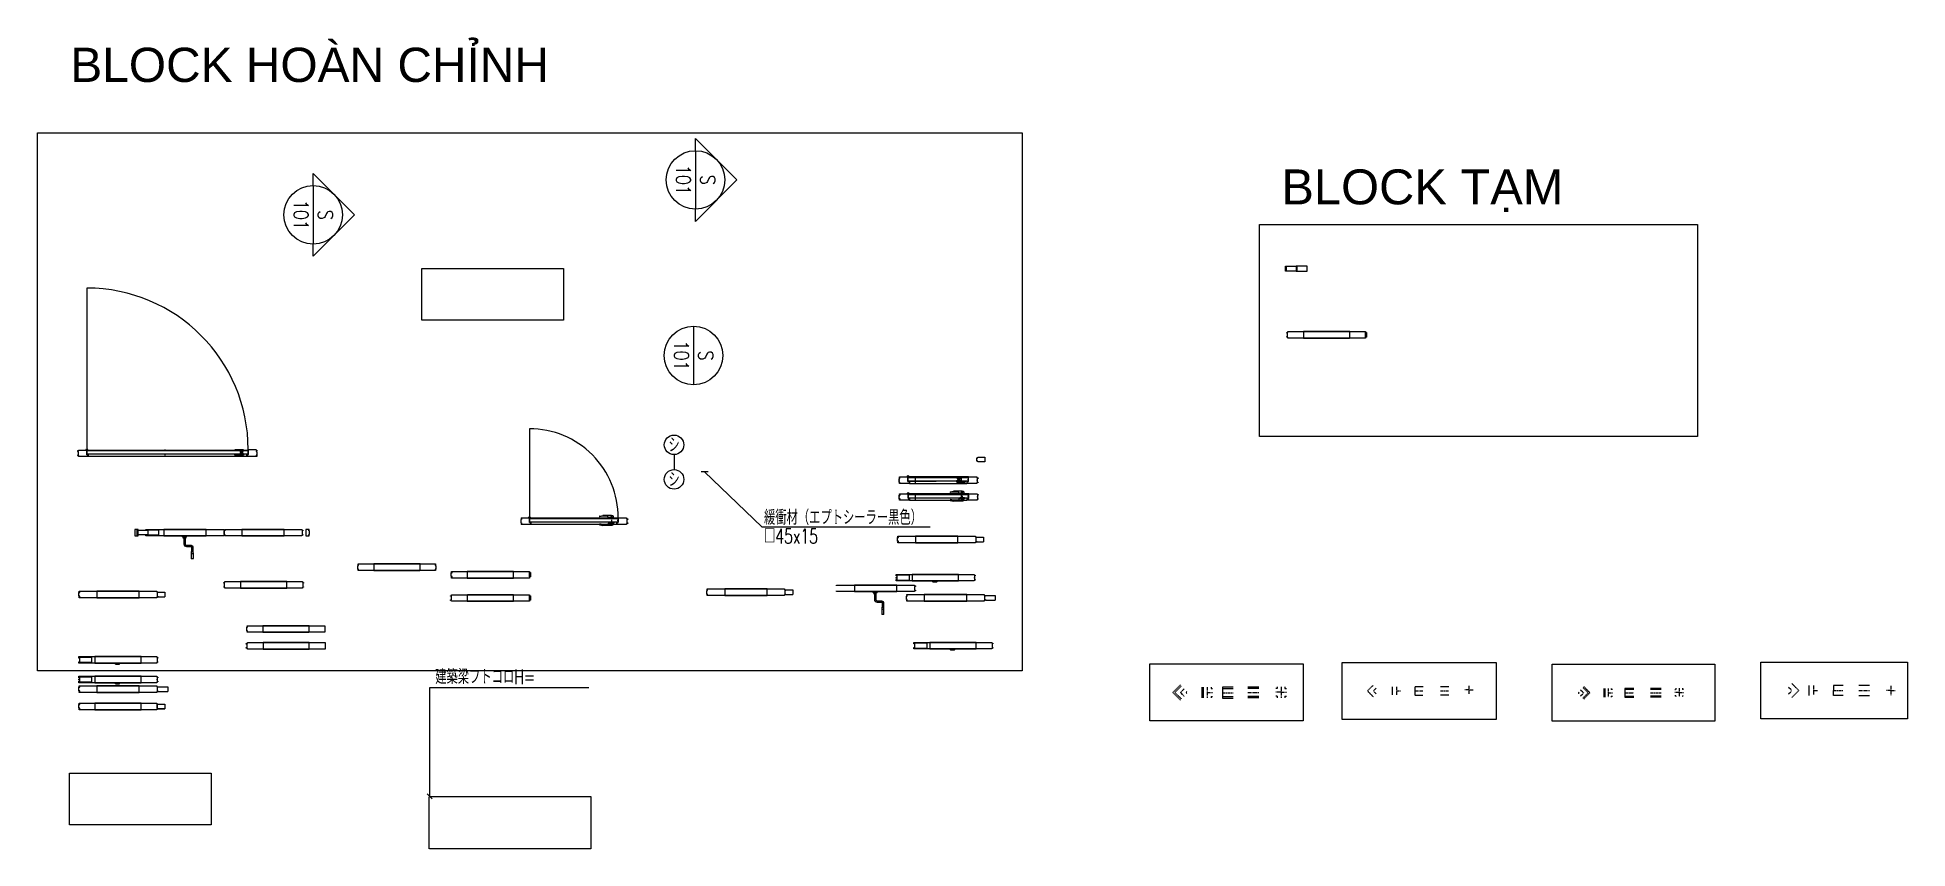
# Model space of a CAD drawing. Header units: inches. Extents: x -425 to 18721, y -1828 to 6484.
import ezdxf
from ezdxf.enums import TextEntityAlignment as Align

# ---------------------------------------------------------------- set-up
doc = ezdxf.new("R2010")
doc.units = ezdxf.units.IN
doc.header["$MEASUREMENT"] = 0
doc.linetypes.add('CENTER', pattern=[50.8, 31.75, -6.35, 6.35, -6.35])
doc.linetypes.add('HIDDEN', pattern=[9.525, 6.35, -3.175])
for name, color, linetype in [('_P16_レール', 2, 'HIDDEN'), ('_P16_文字', 3, 'Continuous'), ('_P16_梁', 5, 'HIDDEN'), ('_P16_矢視', 120, 'Continuous'), ('_P16_製品', 4, 'Continuous'), ('_P16_製品寸法', 9, 'Continuous'), ('_基準', 1, 'CENTER'), ('_文字', 3, 'Continuous'), ('_製品寸法', 9, 'Continuous'), ('_製品芯線', 1, 'CENTER')]:
    doc.layers.add(name, color=color, linetype=linetype)
doc.layers.add('_ポイント', color=1, linetype='Continuous', plot=False)
doc.styles.add('OKAMURA', font='simplex8.shx', dxfattribs={"width": 0.7, "bigfont": 'BIGFONT.shx'})
doc.styles.get("Standard").update_dxf_attribs({"font": 'arial.ttf'})
doc.dimstyles.new('OKAMURA-050', dxfattribs={"dimscale": 50, "dimtxt": 3, "dimasz": 1, "dimexe": 0, "dimexo": 3, "dimgap": 1, "dimtad": 1, "dimdec": 8, "dimdsep": 46, "dimtxsty": 'OKAMURA', "dimblk1": 'DOT', "dimblk2": 'DOT', "dimsah": 1, "dimcen": 0, "dimclrt": 3, "dimadec": 0, "dimazin": 0, "dimtfac": 1, "dimtdec": 8, "dimtix": 1, "dimtmove": 2, "dimatfit": 3, "dimldrblk": 'OBLIQUE', "dimfxl": 0, "dimtolj": 1, "dimarcsym": 0})

# ---------------------------------------------------------------- blocks, each defined once
blk = doc.blocks.new('*U72')
at = {"color": 0, "linetype": 'ByBlock'}
blk.add_lwpolyline([(797, 33.5), (797, 24.5), (808, 24.5), (808, 18.5), (800, 18.5), (800, -18.5), (808, -18.5), (808, -24.5), (797, -24.5), (797, -33.5), (3, -33.5), (3, -24.5), (8, -24.5), (8, -18.5), (0, -18.5), (0, 18.5), (8, 18.5), (8, 24.5), (3, 24.5), (3, 33.5)], close=True, dxfattribs=at)
at = {"layer": 'Defpoints', "color": 109, "linetype": 'HIDDEN'}
blk.add_lwpolyline([(617, 33.5), (183, 33.5), (183, -33.5), (617, -33.5)], close=True, dxfattribs=at)
blk = doc.blocks.new('TQ')
at = {"color": 0, "linetype": 'ByBlock'}
for p, q in [((24, 0), (-24, 0)), ((-23, -6), (-24, 0)), ((24, 0), (23, -6)), ((-23, -6), (23, -6)), ((-22, -6), (22, -6)), ((-21, -10), (-22, -6)), ((-22, -6), (-22, -6)), ((21, -10), (-21, -10)), ((21, -10), (22, -6)), ((22, -6), (22, -6))]:
    blk.add_line(p, q, dxfattribs=at)
at = {"color": 1, "linetype": 'CENTER'}
blk.add_line((0, 0), (0, -17), dxfattribs=at)
at = {"color": 0, "linetype": 'ByBlock'}
blk.add_arc((0, 65), 77.7, 254.0276, 285.9725, dxfattribs=at)
at = {"layer": '_ポイント'}
blk.add_point((0, 0), dxfattribs=at)
blk = doc.blocks.new('P18-QUAY')
at = {"layer": '_P16_製品寸法', "color": 0, "linetype": 'ByBlock'}
for p, q in [((7.5, 7), (7.5, 9)), ((12.5, 7), (12.5, 9)), ((7.5, -7), (7.5, -9)), ((171, -91.0005), (171, -69.0005))]:
    blk.add_line(p, q, dxfattribs=at)
for points in [[(1, -7), (1, 7), (0, 6), (0, -6), (1, -7), (67, -7, -0.4142135624), (81, -21), (81, -59, 0.4142135624), (109, -87), (135, -87), (135, -73), (136, -74)], [(1, 7), (67, 7, -0.4142135624), (95, -21), (95, -59, 0.4142135624), (109, -73), (135, -73)]]:
    blk.add_lwpolyline(points, format="xyb", dxfattribs=at)
for points in [[(7.5, 9), (8.5, 10), (11.5, 10), (12.5, 9)], [(122.75, -85), (122.75, -75), (122, -75.75), (122, -84.25)], [(171, -91.0005), (146, -90), (146, -70), (171, -69.0005), (218.0525, -69.0005), (218.0525, -91.0005)]]:
    blk.add_lwpolyline(points, close=True, dxfattribs=at)
for points in [[(12.5, -9), (7.5, -9), (8.5, -10), (11.5, -10), (12.5, -9), (12.5, -7)], [(136, -75), (119, -75), (116.1133, -80.0005), (118.9997, -85), (136, -85)], [(118.5669, -84.25), (136, -84.25)], [(118.5671, -75.75), (136, -75.75)], [(119, -75), (119, -85)], [(135, -87), (136, -86)], [(146, -88.5), (136, -88.5), (136, -71.5), (146, -71.5)], [(145.5, -71.5), (145.5, -88.5)]]:
    blk.add_lwpolyline(points, dxfattribs=at)
for radius in [1.5, 1]:
    blk.add_circle((12.5, 0), radius, dxfattribs=at)
blk.add_arc((199, -80.0005), 22, 330, 29.99983, dxfattribs=at)
blk = doc.blocks.new('*U115')
at = {"color": 0, "linetype": 'ByBlock'}
blk.add_lwpolyline([(0, 24), (0, 33), (797, 33), (797, 24), (808, 24), (808, 18), (800, 18), (800, -19), (808, -19), (808, -25), (797, -25), (797, -34), (0, -34), (0, -25)], dxfattribs=at)
at = {"layer": 'Defpoints', "color": 109, "linetype": 'HIDDEN'}
blk.add_lwpolyline([(617, 33), (183, 33), (183, -34), (617, -34)], close=True, dxfattribs=at)
blk.add_blockref('TQ', (395, -34))
at = {"layer": '_P16_製品寸法', "linetype": 'Continuous', "xscale": -1, "rotation": 89.99938692548844}
blk.add_blockref('P18-QUAY', (395, -47), dxfattribs=at)
blk = doc.blocks.new('*U8')
at = {"color": 0, "linetype": 'ByBlock'}
blk.add_lwpolyline([(26, 18.5), (26, 18.5), (26, 24.5), (35, 24.5), (35, 33.5), (0, 33.5), (0, -33.5), (35, -33.5), (35, -24.5), (26, -24.5), (26, -18.5), (26, -18.5)], close=True, dxfattribs=at)
blk = doc.blocks.new('*U10')
at = {"color": 0, "linetype": 'ByBlock'}
blk.add_lwpolyline([(100, 24), (100, -24), (80, -24), (0, -24), (-9, -24), (-9, -18), (0, -18), (0, 18), (-9, 18), (-9, 24), (0, 24)], close=True, dxfattribs=at)
blk.add_lwpolyline([(214, 24), (100, 24), (100, -24), (214, -24)], close=True)
blk = doc.blocks.new('*U9')
at = {"color": 0, "linetype": 'ByBlock'}
blk.add_lwpolyline([(0, -33.5), (35, -33.5), (35, -24.5), (30, -24.5), (30, -18.5), (38, -18.5), (38, 18.5), (30, 18.5), (30, 24.5), (35, 24.5), (35, 33.5), (0, 33.5)], close=True, dxfattribs=at)
blk = doc.blocks.new('*U57')
at = {"layer": '_P16_製品'}
for p, q in [((89, 1692), (89, -8)), ((1741, -15), (1741, 33)), ((104, -34), (3, -34)), ((90, -15), (104, -15)), ((104, -15), (104, -34)), ((1726, -34), (1726, -15)), ((1726, -15), (1741, -15)), ((1828, -34), (1726, -34))]:
    blk.add_line(p, q, dxfattribs=at)
at = {"layer": '_P16_製品', "linetype": 'HIDDEN'}
for p, q in [((1662, 16), (1684, 16)), ((1665, 8), (1665, 2)), ((1682, 8), (1682, 2))]:
    blk.add_line(p, q, dxfattribs=at)
at = {"layer": '_P16_製品'}
for points in [[(3, 33), (3, 24), (-8, 24), (-8, 18), (0, 18), (0, -18), (-8, -18), (-8, -24), (3, -24), (3, -34)], [(3, 33), (90, 33)], [(1741, 40), (1827, 40)], [(1828, 33), (1828, 24), (1823, 24), (1823, 18), (1831, 18), (1831, -18), (1823, -18), (1823, -24), (1828, -24), (1828, -34)]]:
    blk.add_lwpolyline(points, dxfattribs=at)
at = {"layer": '_P16_製品', "linetype": 'HIDDEN'}
blk.add_lwpolyline([(92, 28), (1737, 28), (1737, -10), (92, -10)], close=True, dxfattribs=at)
for points in [[(891, 28), (891, 33, 0.414214), (889, 36)], [(1655, 28), (1657, 19, 0.339454), (1662, 16), (1662, 8), (1684, 8), (1684, 16, 0.339454), (1689, 19), (1691, 28)], [(1691, -10), (1689, -2, 0.339454), (1684, 2), (1662, 2, 0.339454), (1657, -2), (1655, -10)], [(1691, 36, 0.414214), (1689, 33), (1689, 28)], [(889, -18, 0.414214), (891, -16), (891, -10)], [(1689, -10, 0.414214), (1691, -12), (1694, -12)]]:
    blk.add_lwpolyline(points, format="xyb", dxfattribs=at)
at = {"layer": '_P16_製品'}
for points in [[(1604, 28), (1694, 28), (1694, 33, 0.414214), (1692, 36), (1606, 36, 0.414214), (1604, 33)], [(1604, -10), (1694, -10), (1694, -16, -0.414214), (1692, -18), (1606, -18, -0.414214), (1604, -16)]]:
    blk.add_lwpolyline(points, format="xyb", close=True, dxfattribs=at)
at = {"layer": '_P16_製品', "linetype": 'HIDDEN'}
for points in [[(1637, 32), (1670, 32), (1670, 33, 0.414214), (1668, 36), (1639, 36, 0.414214), (1637, 33)], [(1637, -16), (1670, -16), (1670, -16, -0.414214), (1668, -18), (1639, -18, -0.414214), (1637, -16)]]:
    blk.add_lwpolyline(points, format="xyb", close=True, dxfattribs=at)
at = {"layer": '_P16_製品', "linetype": 'ByBlock', "lineweight": 13}
blk.add_circle((89, 40), 6.5, dxfattribs=at)
at = {"layer": '_P16_製品'}
blk.add_arc((89, 40), 1652, 0, 90, dxfattribs=at)
at = {"layer": 'Defpoints', "color": 109, "linetype": 'HIDDEN'}
blk.add_lwpolyline([(1741, 33), (1741, -15), (1726, -15), (1726, -34), (104, -34), (104, -15), (90, -15), (90, 33)], close=True, dxfattribs=at)
blk = doc.blocks.new('*U14')
for p, q in [((424, 0), (0, 424)), ((0, 300), (0, 424)), ((0, 300), (0, -300)), ((0, -424), (424, 0)), ((0, -424), (0, -300))]:
    blk.add_line(p, q)
blk.add_circle((0, 0), 300)
at = {"style": 'OKAMURA', "width": 0.8, "flags": 8}
for tag, p in [('101', (-125, 0)), ('S', (125, 0))]:
    blk.add_attdef(tag, text='', height=150, rotation=270, dxfattribs=at).set_placement(p, align=Align.MIDDLE_CENTER)
blk = doc.blocks.new('*U13')
blk.add_line((0, 300), (0, -300))
blk.add_circle((0, 0), 300)
at = {"style": 'OKAMURA', "width": 0.8, "flags": 8}
for tag, p in [('101', (-125, 0)), ('S', (125, 0))]:
    blk.add_attdef(tag, text='', height=150, rotation=270, dxfattribs=at).set_placement(p, align=Align.MIDDLE_CENTER)
blk = doc.blocks.new('*U77')
blk.add_lwpolyline([(3, 24), (3, 33), (800, 33), (800, -34), (3, -34), (3, -25), (-8, -25), (-8, -18), (0, -18), (0, 18), (-8, 18), (-8, 24)], close=True)
at = {"color": 6}
blk.add_lwpolyline([(810, -23), (800, -23), (800, 22), (810, 22)], close=True, dxfattribs=at)
at = {"layer": 'Defpoints', "color": 109, "linetype": 'HIDDEN'}
blk.add_lwpolyline([(637, 33), (163, 33), (163, -34), (637, -34)], close=True, dxfattribs=at)
blk = doc.blocks.new('P16_NE_BASE_TV_1')
for p, q in [((8, 24.5), (80, 24.5)), ((80, 24.5), (80, -24.5)), ((8, -24.5), (80, -24.5))]:
    blk.add_line(p, q)
blk = doc.blocks.new('*U73')
blk.add_line((3, 33.5), (3, 33.5))
at = {"color": 0, "linetype": 'ByBlock'}
blk.add_lwpolyline([(797, 33.5), (797, 24.5), (808, 24.5), (808, 18.5), (800, 18.5), (800, -18.5), (808, -18.5), (808, -24.5), (797, -24.5), (797, -33.5), (3, -33.5), (3, -24.5), (8, -24.5), (8, -18.5), (0, -18.5), (0, 18.5), (8, 18.5), (8, 24.5), (3, 24.5), (3, 33.5)], close=True, dxfattribs=at)
at = {"layer": 'Defpoints', "color": 109, "linetype": 'HIDDEN'}
blk.add_lwpolyline([(617, 33.5), (183, 33.5), (183, -33.5), (617, -33.5)], close=True, dxfattribs=at)
blk.add_blockref('P16_NE_BASE_TV_1', (800, 0))
blk = doc.blocks.new('*U81')
blk.add_lwpolyline([(3, -24.5), (8, -24.5), (8, -18.5), (0, -18.5), (0, 18.5), (8, 18.5), (8, 24.5), (3, 24.5), (3, 33.5), (800, 33.5), (800, -33.5), (3, -33.5)], close=True)
at = {"layer": 'Defpoints', "color": 109, "linetype": 'HIDDEN'}
blk.add_lwpolyline([(637, 33.5), (163, 33.5), (163, -33.5), (637, -33.5)], close=True, dxfattribs=at)
blk = doc.blocks.new('*U22')
at = {"color": 0, "linetype": 'ByBlock'}
blk.add_lwpolyline([(0, 18.5), (0, 24.5), (9, 24.5), (109, 24.5), (109, -24.5), (89, -24.5), (9, -24.5), (0, -24.5), (0, -18.5)], dxfattribs=at)
at = {"color": 6}
blk.add_lwpolyline([(0, -18.5), (0, 18.5), (8.5, 18.5), (8.5, -18.5)], close=True, dxfattribs=at)
blk.add_lwpolyline([(223, 24.5), (109, 24.5), (109, -24.5), (223, -24.5)], close=True)
blk.add_lwpolyline([(109, 18.5), (118, 18.5), (118, -18.5), (109, -18.5)])
blk = doc.blocks.new('P16_LOANDING_PLACE_NE')
at = {"color": 0, "linetype": 'ByBlock'}
blk.add_line((808, -24.5), (880, -24.5), dxfattribs=at)
for points in [[(797, 33.5), (797, 24.5), (808, 24.5), (808, 18.5), (800, 18.5), (800, -18.5), (808, -18.5), (808, -24.5), (797, -24.5), (797, -33.5), (3, -33.5), (3, -24.5), (8, -24.5), (8, -18.5), (0, -18.5), (0, 18.5), (8, 18.5), (8, 24.5), (3, 24.5), (3, 33.5)], [(800, 18.5), (808, 18.5), (808, 24.5), (880, 24.5), (880, -24.5), (808, -24.5), (808, -18.5), (800, -18.5)]]:
    blk.add_lwpolyline(points, close=True, dxfattribs=at)
blk.add_lwpolyline([(808, 24.5), (880, 24.5)], dxfattribs=at)
at = {"layer": 'Defpoints', "color": 109, "linetype": 'HIDDEN'}
blk.add_lwpolyline([(637, 33.5), (163, 33.5), (163, -33.5), (637, -33.5)], close=True, dxfattribs=at)
blk = doc.blocks.new('*U74')
blk.add_line((3, 33.5), (3, 33.5))
at = {"color": 0, "linetype": 'ByBlock'}
blk.add_lwpolyline([(797, 33.5), (797, 24.5), (808, 24.5), (808, 18.5), (800, 18.5), (800, -18.5), (808, -18.5), (808, -24.5), (797, -24.5), (797, -33.5), (3, -33.5), (3, -24.5), (8, -24.5), (8, -18.5), (0, -18.5), (0, 18.5), (8, 18.5), (8, 24.5), (3, 24.5), (3, 33.5)], close=True, dxfattribs=at)
at = {"layer": 'Defpoints', "color": 109, "linetype": 'HIDDEN'}
blk.add_lwpolyline([(617, 33.5), (183, 33.5), (183, -33.5), (617, -33.5)], close=True, dxfattribs=at)
blk.add_blockref('P16_NE_BASE_TV_1', (800, 0))
blk = doc.blocks.new('*U54')
at = {"color": 0, "linetype": 'ByBlock'}
blk.add_lwpolyline([(0, -18.5), (9, -18.5), (9, 18.5), (0, 18.5), (0, 33.5), (797, 33.5), (797, 24.5), (808, 24.5), (808, 18.5), (800, 18.5), (800, -18.5), (808, -18.5), (808, -24.5), (797, -24.5), (797, -33.5), (0, -33.5)], close=True, dxfattribs=at)
blk.add_lwpolyline([(0, -24.5), (134, -24.5), (134, 24.5), (0, 24.5)], dxfattribs=at)
at = {"color": 1}
for p in [(0, 0), (800, 0)]:
    blk.add_point(p, dxfattribs=at)
at = {"layer": 'Defpoints', "color": 109, "linetype": 'HIDDEN'}
blk.add_lwpolyline([(637, 33.5), (163, 33.5), (163, -33.5), (637, -33.5)], close=True, dxfattribs=at)
at = {"xscale": -1}
blk.add_blockref('TQ', (395, -33.5), dxfattribs=at)
blk = doc.blocks.new('*U55')
at = {"color": 0, "linetype": 'ByBlock'}
blk.add_lwpolyline([(0, -18.5), (9, -18.5), (9, 18.5), (0, 18.5), (0, 33.5), (797, 33.5), (797, 24.5), (808, 24.5), (808, 18.5), (800, 18.5), (800, -18.5), (808, -18.5), (808, -24.5), (797, -24.5), (797, -33.5), (0, -33.5)], close=True, dxfattribs=at)
blk.add_lwpolyline([(0, -24.5), (134, -24.5), (134, 24.5), (0, 24.5)], dxfattribs=at)
at = {"color": 1}
for p in [(0, 0), (800, 0)]:
    blk.add_point(p, dxfattribs=at)
at = {"layer": 'Defpoints', "color": 109, "linetype": 'HIDDEN'}
blk.add_lwpolyline([(637, 33.5), (163, 33.5), (163, -33.5), (637, -33.5)], close=True, dxfattribs=at)
at = {"xscale": -1}
blk.add_blockref('TQ', (395, -33.5), dxfattribs=at)
blk = doc.blocks.new('P16_NE_BASE_TV_2')
for p, q in [((8, 24), (109, 24)), ((109, 24), (109, -25)), ((8, -25), (109, -25))]:
    blk.add_line(p, q)
blk = doc.blocks.new('*U101')
at = {"color": 0, "linetype": 'ByBlock'}
blk.add_lwpolyline([(797, 33.5), (797, 24.5), (808, 24.5), (808, 18.5), (800, 18.5), (800, -18.5), (808, -18.5), (808, -24.5), (797, -24.5), (797, -33.5), (3, -33.5), (3, -24.5), (8, -24.5), (8, -18.5), (0, -18.5), (0, 18.5), (8, 18.5), (8, 24.5), (3, 24.5), (3, 33.5)], close=True, dxfattribs=at)
at = {"layer": 'Defpoints', "color": 109, "linetype": 'HIDDEN'}
blk.add_lwpolyline([(617, 33.5), (183, 33.5), (183, -33.5), (617, -33.5)], close=True, dxfattribs=at)
blk.add_blockref('P16_NE_BASE_TV_2', (800, 0))
blk = doc.blocks.new('*U107')
at = {"color": 0, "linetype": 'ByBlock'}
blk.add_lwpolyline([(0, -18.5), (9, -18.5), (9, 18.5), (0, 18.5), (0, 33.5), (797, 33.5), (797, 24.5), (808, 24.5), (808, 18.5), (800, 18.5), (800, -18.5), (808, -18.5), (808, -24.5), (797, -24.5), (797, -33.5), (0, -33.5)], close=True, dxfattribs=at)
blk.add_lwpolyline([(0, -24.5), (134, -24.5), (134, 24.5), (0, 24.5)], dxfattribs=at)
at = {"layer": 'Defpoints', "color": 109, "linetype": 'HIDDEN'}
blk.add_lwpolyline([(637, 33.5), (163, 33.5), (163, -33.5), (637, -33.5)], close=True, dxfattribs=at)
at = {"xscale": -1}
blk.add_blockref('TQ', (395, -33.5), dxfattribs=at)
blk = doc.blocks.new('*U79')
at = {"color": 0, "linetype": 'ByBlock'}
blk.add_lwpolyline([(797, 33.5), (797, 24.5), (792, 24.5), (792, 18.5), (800, 18.5), (800, -18.5), (792, -18.5), (792, -24.5), (797, -24.5), (797, -33.5), (3, -33.5), (3, -24.5), (8, -24.5), (8, -18.5), (0, -18.5), (0, 18.5), (8, 18.5), (8, 24.5), (3, 24.5), (3, 33.5)], close=True, dxfattribs=at)
at = {"layer": 'Defpoints', "color": 109, "linetype": 'HIDDEN'}
blk.add_lwpolyline([(637, 33.5), (163, 33.5), (163, -33.5), (637, -33.5)], close=True, dxfattribs=at)
blk = doc.blocks.new('*U80')
at = {"color": 0, "linetype": 'ByBlock'}
blk.add_lwpolyline([(797, 33.5), (797, 24.5), (808, 24.5), (808, 18.5), (800, 18.5), (800, -18.5), (808, -18.5), (808, -24.5), (797, -24.5), (797, -33.5), (3, -33.5), (3, -24.5), (-8, -24.5), (-8, -18.5), (0, -18.5), (0, 18.5), (-8, 18.5), (-8, 24.5), (3, 24.5), (3, 33.5)], close=True, dxfattribs=at)
at = {"layer": 'Defpoints', "color": 109, "linetype": 'HIDDEN'}
blk.add_lwpolyline([(637, 33.5), (163, 33.5), (163, -33.5), (637, -33.5)], close=True, dxfattribs=at)
blk = doc.blocks.new('*U32')
blk.add_lwpolyline([(0, 528), (1450, 528), (1450, 0), (0, 0)], close=True)
blk = doc.blocks.new('A$C1B0C33DE')
for p, q in [((40, 19), (40, 27)), ((40, 27), (88, 27)), ((40, 19), (88, 19)), ((47, 45), (47, 30)), ((48, 47), (64, 51)), ((48, 29), (96, 29)), ((52, 27), (52, 28)), ((76, 28), (52, 28)), ((52, 27), (52, 27)), ((76, 27), (52, 27)), ((52, 27), (52, 27)), ((76, 27), (52, 27)), ((55, 29), (55, 28)), ((64, 51), (152, 51)), ((73, 29), (73, 28)), ((76, 27), (76, 28)), ((76, 27), (76, 27)), ((76, 27), (76, 27)), ((88, 19), (88, 27)), ((97, 30), (101, 41)), ((102, 42), (151, 42)), ((151, 42), (182, 36)), ((184, 45), (152, 51)), ((185, 41), (184, 37)), ((185, 44), (185, 41)), ((40, -19), (40, -27)), ((40, -19), (88, -19)), ((40, -27), (88, -27)), ((47, -45), (47, -30)), ((48, -29), (96, -29)), ((48, -47), (64, -51)), ((52, -27), (52, -27)), ((76, -27), (52, -27)), ((52, -27), (52, -28)), ((52, -28), (52, -28)), ((76, -28), (52, -28)), ((76, -28), (52, -28)), ((55, -29), (55, -28)), ((64, -51), (152, -51)), ((73, -29), (73, -28)), ((76, -27), (76, -27)), ((76, -27), (76, -28)), ((76, -28), (76, -28)), ((88, -19), (88, -27)), ((97, -30), (101, -41)), ((102, -42), (151, -42)), ((151, -42), (182, -36)), ((184, -45), (152, -51)), ((185, -41), (184, -37)), ((185, -44), (185, -41))]:
    blk.add_line(p, q)
for centre, radius in [((64, 37), 3), ((64, 37), 2.55), ((64, -37), 2.55), ((64, -37), 3)]:
    blk.add_circle(centre, radius)
for centre, radius, start, end in [((49, 45), 2, 104.8265, 180), ((48, 30), 1, 180, 270), ((96, 31), 2, 270, 342.8973), ((102, 40), 2, 90, 162.8973), ((183, 38), 1.5, 259.5352, 345), ((184, 44), 1.5, 0, 79.5352), ((48, -30), 1, 90, 180), ((49, -45), 2, 180, 255.1735), ((96, -31), 2, 17.1027, 90), ((102, -40), 2, 197.1027, 270), ((183, -38), 1.5, 15, 100.4648), ((184, -44), 1.5, 280.4648, 0)]:
    blk.add_arc(centre, radius, start, end)
at = {"layer": '_ポイント'}
blk.add_point((0, 0), dxfattribs=at)
at = {"layer": '_基準'}
for p, q in [((56, 37), (72, 37)), ((64, -55), (64, 55)), ((56, -37), (72, -37))]:
    blk.add_line(p, q, dxfattribs=at)
blk = doc.blocks.new('*U56')
at = {"layer": '_P16_製品'}
for p, q in [((89, 947), (90, -15)), ((996, -15), (996, 40)), ((104, -34), (3, -34)), ((90, -15), (104, -15)), ((104, -15), (104, -34)), ((982, -34), (982, -15)), ((982, -15), (996, -15)), ((1083, -34), (982, -34))]:
    blk.add_line(p, q, dxfattribs=at)
for points in [[(3, 33), (3, 24), (8, 24), (8, 18), (0, 18), (0, -18), (8, -18), (8, -24), (3, -24), (3, -34)], [(3, 33), (90, 33)], [(996, 33), (1083, 33)], [(1083, 33), (1083, 24), (1094, 24), (1094, 18), (1086, 18), (1086, -18), (1094, -18), (1094, -24), (1083, -24), (1083, -34)]]:
    blk.add_lwpolyline(points, dxfattribs=at)
at = {"layer": '_P16_製品', "linetype": 'HIDDEN'}
blk.add_lwpolyline([(92, 28), (992, 28), (992, -10), (92, -10)], close=True, dxfattribs=at)
at = {"layer": '_P16_製品', "linetype": 'ByBlock', "lineweight": 13}
blk.add_circle((89, 40), 6.5, dxfattribs=at)
at = {"layer": '_P16_製品'}
blk.add_arc((89, 40), 907, 359.5896, 450, dxfattribs=at)
at = {"layer": 'Defpoints', "color": 109, "linetype": 'HIDDEN'}
blk.add_lwpolyline([(996, 33), (996, -15), (982, -15), (982, -34), (104, -34), (104, -15), (90, -15), (90, 33)], close=True, dxfattribs=at)
at = {"layer": '_P16_製品', "linetype": 'HIDDEN', "rotation": 180}
blk.add_blockref('A$C1B0C33DE', (992, 8), dxfattribs=at)
blk = doc.blocks.new('P16_RECT')
blk.add_lwpolyline([(0, 528), (1450, 528), (1450, 0), (0, 0)], close=True)
blk = doc.blocks.new('*U104')
at = {"color": 0, "linetype": 'ByBlock'}
for points in [[(90, 33), (90, -15), (104, -15), (104, -34), (3, -34), (3, -24), (8, -24), (8, -18), (0, -18), (0, 19), (8, 19), (8, 25), (3, 25), (3, 33)], [(92, 27), (706, 27), (706, -11), (92, -11)], [(710, 33), (797, 33), (797, 25), (808, 25), (808, 19), (800, 19), (800, -18), (808, -18), (808, -24), (797, -24), (797, -34), (696, -34), (696, -15), (710, -15)]]:
    blk.add_lwpolyline(points, close=True, dxfattribs=at)
at = {"color": 1}
for p in [(0, 0), (800, 0)]:
    blk.add_point(p, dxfattribs=at)
at = {"layer": '_P16_製品', "color": 0, "linetype": 'ByBlock', "lineweight": 13}
blk.add_circle((91, 40), 6.5, dxfattribs=at)
at = {"layer": 'Defpoints', "color": 109, "linetype": 'HIDDEN'}
for points in [[(90, 33), (90, -15), (104, -15), (104, -34), (696, -34), (696, -15), (710, -15), (710, 33)], [(637, 33), (163, 33), (163, -34), (637, -34)]]:
    blk.add_lwpolyline(points, close=True, dxfattribs=at)
at = {"color": 0, "linetype": 'ByBlock', "rotation": 180}
blk.add_blockref('A$C1B0C33DE', (706, 9), dxfattribs=at)
blk = doc.blocks.new('BEZT')
at = {"layer": '_P16_製品', "linetype": 'HIDDEN'}
for p, q in [((60, 19), (60, 25)), ((82, 11), (79, 19)), ((86, 7), (108, 7)), ((86, 7), (86, -1)), ((108, 7), (108, -1)), ((113, 11), (116, 19)), ((114, 19), (114, 25)), ((60, -19), (60, -25)), ((82, -11), (79, -19)), ((86, -1), (108, -1)), ((86, -7), (108, -7)), ((89, -1), (89, -7)), ((106, -1), (106, -7)), ((113, -11), (116, -19)), ((116, -21), (118, -21))]:
    blk.add_line(p, q, dxfattribs=at)
at = {"layer": '_P16_製品'}
for points in [[(28, 19), (118, 19), (118, 25, 0.414214), (116, 27), (30, 27, 0.414214), (28, 25)], [(28, -19), (118, -19), (118, -25, -0.414214), (116, -27), (30, -27, -0.414214), (28, -25)]]:
    blk.add_lwpolyline(points, format="xyb", close=True, dxfattribs=at)
at = {"layer": '_P16_製品', "linetype": 'HIDDEN'}
for points in [[(61, 24), (94, 24), (94, 25, 0.414214), (92, 27), (63, 27, 0.414214), (61, 25)], [(61, -24), (94, -24), (94, -25, -0.414214), (92, -27), (63, -27, -0.414214), (61, -25)]]:
    blk.add_lwpolyline(points, format="xyb", close=True, dxfattribs=at)
for centre, radius, start, end in [((58, 25), 2, 0, 90), ((86, 12), 5, 195, 270), ((108, 12), 5, 270, 345), ((116, 25), 2, 90, 180), ((58, -25), 2, 270, 0), ((86, -12), 5, 90, 165), ((108, -12), 5, 15, 90), ((116, -19), 2, 180, 270)]:
    blk.add_arc(centre, radius, start, end, dxfattribs=at)
at = {"layer": '_ポイント'}
blk.add_point((0, 0), dxfattribs=at)
blk = doc.blocks.new('*U103')
at = {"linetype": 'ByBlock'}
blk.add_lwpolyline([(89.5, 33.5), (89.5, -15), (104.5, -15), (104.5, -33.5), (3, -33.5), (3, -24.5), (8, -24.5), (8, -18.5), (0, -18.5), (0, 18.5), (8, 18.5), (8, 24.5), (3, 24.5), (3, 33.5)], close=True, dxfattribs=at)
at = {"color": 0, "linetype": 'ByBlock'}
for points in [[(92.5, 27.5), (706.5, 27.5), (706.5, -10.5), (92.5, -10.5)], [(710.5, 33.5), (797, 33.5), (797, 24.5), (808, 24.5), (808, 18.5), (800, 18.5), (800, -18.5), (808, -18.5), (808, -24.5), (797, -24.5), (797, -33.5), (695.5, -33.5), (695.5, -15), (710.5, -15)]]:
    blk.add_lwpolyline(points, close=True, dxfattribs=at)
at = {"color": 1}
for p in [(0, 0), (800, 0)]:
    blk.add_point(p, dxfattribs=at)
at = {"layer": '_P16_製品', "linetype": 'ByBlock'}
blk.add_line((3.5, 33.499989), (89.000001, 33.499989), dxfattribs=at)
at = {"layer": '_P16_製品', "color": 0, "linetype": 'ByBlock'}
for p, q in [((89.500001, -15.000011), (89.500001, 32.999989)), ((94.000001, 27.499989), (377.899999, 27.5)), ((94.000001, -10.500011), (377.905253, -10.5))]:
    blk.add_line(p, q, dxfattribs=at)
at = {"layer": '_P16_製品', "color": 0, "linetype": 'ByBlock', "lineweight": 13}
blk.add_circle((91.000001, 39.999958), 6.5, dxfattribs=at)
at = {"layer": 'Defpoints', "color": 109, "linetype": 'HIDDEN'}
for points in [[(89.5, 33.5), (89.5, -15), (104.5, -15), (104.5, -33.5), (695.5, -33.5), (695.5, -15), (710.5, -15), (710.5, 33.5)], [(637, 33.5), (163, 33.5), (163, -33.5), (637, -33.5)]]:
    blk.add_lwpolyline(points, close=True, dxfattribs=at)
at = {"layer": '_P16_製品', "xscale": -1}
blk.add_blockref('BEZT', (706.5, 8.5), dxfattribs=at)
blk = doc.blocks.new('*U87')
at = {"layer": '_P16_レール', "extrusion": (7.4988e-33, 1.22465e-16, -1)}
for p, q in [((110, 55), (0, 55)), ((110, 40), (0, 40)), ((110, -40), (0, -40)), ((110, -55), (0, -55))]:
    blk.add_line(p, q, dxfattribs=at)
at = {"layer": '_製品芯線'}
blk.add_line((0, 0), (110, 0), dxfattribs=at)
blk = doc.blocks.new('*U86')
at = {"layer": '_P16_レール'}
for p, q in [((110, 55), (0, 55)), ((0, 55), (0, -55)), ((110, 40), (0, 40)), ((0, -40), (110, -40)), ((0, -55), (110, -55))]:
    blk.add_line(p, q, dxfattribs=at)
at = {"layer": '_製品芯線'}
blk.add_line((0, 0), (110, 0), dxfattribs=at)
blk = doc.blocks.new('*U108')
at = {"layer": '_P16_レール'}
for p, q in [((0, 42.5), (0, -42.5)), ((85, 42.5), (0, 42.5)), ((0, -42.5), (85, -42.5))]:
    blk.add_line(p, q, dxfattribs=at)
at = {"layer": '_製品芯線'}
blk.add_line((0, 0), (85, 0), dxfattribs=at)
blk = doc.blocks.new('*U91')
at = {"layer": '_P16_レール', "extrusion": (7.4988e-33, 1.22465e-16, -1)}
for p, q in [((85, 42.5), (0, 42.5)), ((85, -42.5), (0, -42.5))]:
    blk.add_line(p, q, dxfattribs=at)
at = {"layer": '_製品芯線'}
blk.add_line((0, 0), (85, 0), dxfattribs=at)
blk = doc.blocks.new('*U111')
at = {"layer": '_P16_レール', "extrusion": (8.65956e-17, -8.65956e-17, -1)}
for p, q in [((-60, 0), (0, 60)), ((0, -60), (-60, 0))]:
    blk.add_line(p, q, dxfattribs=at)
at = {"layer": '_製品芯線'}
for p in [(30, 30), (30, -30)]:
    blk.add_line(p, (0, 0), dxfattribs=at)
blk = doc.blocks.new('*U94')
at = {"layer": '_P16_レール'}
for p, q in [((90, 45), (0, 45)), ((0, 45), (0, -45)), ((90, 33), (0, 33)), ((0, -33), (90, -33)), ((0, -45), (90, -45))]:
    blk.add_line(p, q, dxfattribs=at)
at = {"layer": '_製品芯線'}
blk.add_line((0, 0), (90, 0), dxfattribs=at)
blk = doc.blocks.new('*U95')
at = {"layer": '_P16_レール', "extrusion": (7.4988e-33, 1.22465e-16, -1)}
for p, q in [((110, 45), (0, 45)), ((110, 33), (0, 33)), ((110, -33), (0, -33)), ((110, -45), (0, -45))]:
    blk.add_line(p, q, dxfattribs=at)
at = {"layer": '_製品芯線'}
blk.add_line((0, 0), (110, 0), dxfattribs=at)
blk = doc.blocks.new('*U92')
at = {"layer": '_P16_レール'}
for p, q in [((0, 64), (-64, 0)), ((-64, 0), (0, -64)), ((8, 55), (-47, 0)), ((-47, 0), (8, -55)), ((55, 8), (47, 0)), ((47, 0), (55, -8))]:
    blk.add_line(p, q, dxfattribs=at)
at = {"layer": '_製品芯線', "extrusion": (2.16322e-12, 5.76924e-13, -1)}
for p in [(32, 32), (32, -32)]:
    blk.add_line(p, (0, 0), dxfattribs=at)
blk = doc.blocks.new('*U99')
at = {"layer": '_P16_レール'}
for p, q in [((100, 50), (0, 50)), ((0, 50), (0, 0)), ((0, -50), (0, 0)), ((100, -50), (0, -50))]:
    blk.add_line(p, q, dxfattribs=at)
at = {"layer": '_製品芯線'}
blk.add_line((0, 0), (100, 0), dxfattribs=at)
blk = doc.blocks.new('*U100')
at = {"layer": '_P16_レール', "extrusion": (7.4988e-33, 1.22465e-16, -1)}
blk.add_line((110, 50), (0, 50), dxfattribs=at)
at = {"layer": '_P16_レール'}
blk.add_line((0, -50), (110, -50), dxfattribs=at)
at = {"layer": '_製品芯線'}
blk.add_line((0, 0), (110, 0), dxfattribs=at)
blk = doc.blocks.new('*U97')
at = {"layer": '_P16_レール'}
for p, q in [((0, 71), (-71, 0)), ((-71, 0), (0, -71))]:
    blk.add_line(p, q, dxfattribs=at)
at = {"layer": '_製品芯線', "extrusion": (2.16322e-12, 5.76924e-13, -1)}
for p in [(35, 35), (35, -35)]:
    blk.add_line(p, (0, 0), dxfattribs=at)
blk = doc.blocks.new('*U84')
at = {"layer": '_P16_レール'}
for p, q in [((-55, 55), (-55, -55)), ((-40, 55), (-40, -55)), ((40, 55), (40, 40)), ((40, 40), (55, 40)), ((40, -40), (40, -55)), ((40, -40), (55, -40))]:
    blk.add_line(p, q, dxfattribs=at)
at = {"layer": '_製品芯線'}
for p, q in [((0, 55), (0, -55)), ((0, 0), (55, 0))]:
    blk.add_line(p, q, dxfattribs=at)
blk = doc.blocks.new('*U85')
at = {"layer": '_P16_レール'}
for p, q in [((0, 78), (-78, 0)), ((-78, 0), (0, -78)), ((-57, 0), (11, 67)), ((11, -67), (-57, 0)), ((57, 0), (67, 11)), ((67, -11), (57, 0))]:
    blk.add_line(p, q, dxfattribs=at)
at = {"layer": '_製品芯線'}
for p, q in [((39, 39), (0, 0)), ((0, 0), (39, -39))]:
    blk.add_line(p, q, dxfattribs=at)
blk = doc.blocks.new('*U90')
at = {"layer": '_P16_レール'}
blk.add_line((-42.5, 42.5), (-42.5, -42.5), dxfattribs=at)
at = {"layer": '_製品芯線'}
for p, q in [((0, 42.5), (0, -42.5)), ((0, 0), (42.5, 0))]:
    blk.add_line(p, q, dxfattribs=at)
blk = doc.blocks.new('*U93')
at = {"layer": '_P16_レール'}
for p, q in [((-45, 45), (-45, -45)), ((-33, 45), (-33, -45)), ((33, 45), (33, 33)), ((45, 33), (33, 33)), ((33, -33), (33, -45)), ((33, -33), (45, -33))]:
    blk.add_line(p, q, dxfattribs=at)
at = {"layer": '_製品芯線'}
for p, q in [((0, 45), (0, -45)), ((0, 0), (45, 0))]:
    blk.add_line(p, q, dxfattribs=at)
blk = doc.blocks.new('*U98')
at = {"layer": '_P16_レール'}
blk.add_line((-50, 50), (-50, -50), dxfattribs=at)
at = {"layer": '_製品芯線'}
for p, q in [((0, 50), (0, -50)), ((0, 0), (50, 0))]:
    blk.add_line(p, q, dxfattribs=at)
blk = doc.blocks.new('*U116')
at = {"color": 0, "linetype": 'ByBlock'}
blk.add_lwpolyline([(0, 24), (0, 33), (797, 33), (797, 24), (808, 24), (808, 18), (800, 18), (800, -19), (808, -19), (808, -25), (797, -25), (797, -34), (0, -34), (0, -25)], dxfattribs=at)
at = {"layer": 'Defpoints', "color": 109, "linetype": 'HIDDEN'}
blk.add_lwpolyline([(617, 33), (183, 33), (183, -34), (617, -34)], close=True, dxfattribs=at)
blk.add_blockref('TQ', (395, -34))
at = {"layer": '_P16_製品寸法', "linetype": 'Continuous', "xscale": -1, "rotation": 89.99938692548844}
blk.add_blockref('P18-QUAY', (395, -47), dxfattribs=at)
blk = doc.blocks.new('*U53')
blk.add_line((0, 77), (0, -77))
for centre in [(0, 177), (0, -177)]:
    blk.add_circle(centre, 100)
at = {"style": 'OKAMURA', "width": 0.7, "flags": 8}
for tag, p in [('サ', (0, 177)), ('シ', (0, -177))]:
    blk.add_attdef(tag, text='', height=150, dxfattribs=at).set_placement(p, align=Align.MIDDLE)
blk = doc.blocks.new('*U88')
at = {"layer": '_P16_レール'}
for p, q in [((-40, 40), (-55, 40)), ((-40, 55), (-40, 40)), ((40, 55), (40, 40)), ((40, 40), (55, 40)), ((-40, -40), (-55, -40)), ((-40, -40), (-40, -55)), ((40, -40), (40, -55)), ((40, -40), (55, -40))]:
    blk.add_line(p, q, dxfattribs=at)
at = {"layer": '_製品芯線'}
for p, q in [((0, 0), (-55, 0)), ((0, 55), (0, -55)), ((0, 0), (55, 0))]:
    blk.add_line(p, q, dxfattribs=at)
blk = doc.blocks.new('P16_RAIL_85_CROSS')
at = {"layer": '_製品芯線'}
for p, q in [((0, 0), (-42.5, 0)), ((0, 42.5), (0, -42.5)), ((0, 0), (42.5, 0))]:
    blk.add_line(p, q, dxfattribs=at)
blk = doc.blocks.new('*U96')
at = {"layer": '_P16_レール'}
for p, q in [((-45, 33), (-33, 33)), ((-33, 45), (-33, 33)), ((33, 45), (33, 33)), ((45, 33), (33, 33)), ((-33, -33), (-45, -33)), ((-33, -33), (-33, -45)), ((33, -33), (33, -45)), ((33, -33), (45, -33))]:
    blk.add_line(p, q, dxfattribs=at)
at = {"layer": '_製品芯線'}
for p, q in [((0, 0), (-45, 0)), ((0, 45), (0, -45)), ((0, 0), (45, 0))]:
    blk.add_line(p, q, dxfattribs=at)
blk = doc.blocks.new('P16_RAIL_100H_CROSS')
at = {"layer": '_製品芯線'}
for p, q in [((0, 0), (-50, 0)), ((0, 50), (0, -50)), ((0, 0), (50, 0))]:
    blk.add_line(p, q, dxfattribs=at)
blk = doc.blocks.new('*U75')
blk.add_line((3, 33.5), (3, 33.5))
at = {"color": 0, "linetype": 'ByBlock'}
blk.add_lwpolyline([(797, 33.5), (797, 24.5), (808, 24.5), (808, 18.5), (800, 18.5), (800, -18.5), (808, -18.5), (808, -24.5), (797, -24.5), (797, -33.5), (3, -33.5), (3, -24.5), (8, -24.5), (8, -18.5), (0, -18.5), (0, 18.5), (8, 18.5), (8, 24.5), (3, 24.5), (3, 33.5)], close=True, dxfattribs=at)
at = {"layer": 'Defpoints', "color": 109, "linetype": 'HIDDEN'}
blk.add_lwpolyline([(617, 33.5), (183, 33.5), (183, -33.5), (617, -33.5)], close=True, dxfattribs=at)
blk.add_blockref('P16_NE_BASE_TV_1', (800, 0))
blk = doc.blocks.new('*U106')
at = {"layer": '_P16_梁'}
blk.add_lwpolyline([(0, 268), (1657, 268), (1657, -268), (0, -268)], close=True, dxfattribs=at)
blk = doc.blocks.new('_DOT')
at = {"color": 0, "linetype": 'ByBlock'}
blk.add_line((-0.5, 0), (-1, 0), dxfattribs=at)
at = {"color": 0, "linetype": 'ByBlock', "const_width": 0.5}
blk.add_lwpolyline([(-0.25, 0, 1), (0.25, 0, 1)], format="xyb", close=True, dxfattribs=at)
blk = doc.blocks.new('*U76')
blk.add_lwpolyline([(3, -24), (8, -24), (8, -18), (0, -18), (0, 18), (8, 18), (8, 24), (3, 24), (3, 33), (800, 33), (800, -34), (3, -34)], close=True)
at = {"color": 6}
blk.add_lwpolyline([(810, -23), (800, -23), (800, 22), (810, 22)], close=True, dxfattribs=at)
at = {"layer": 'Defpoints', "color": 109, "linetype": 'HIDDEN'}
blk.add_lwpolyline([(637, 33), (163, 33), (163, -34), (637, -34)], close=True, dxfattribs=at)
blk = doc.blocks.new('*U78')
blk.add_lwpolyline([(3, 24), (3, 33), (800, 33), (800, -34), (3, -34), (3, -25), (-8, -25), (-8, -18), (0, -18), (0, 18), (-8, 18), (-8, 24)], close=True)
at = {"color": 6}
blk.add_lwpolyline([(810, -23), (800, -23), (800, 22), (810, 22)], close=True, dxfattribs=at)
at = {"layer": 'Defpoints', "color": 109, "linetype": 'HIDDEN'}
blk.add_lwpolyline([(637, 33), (163, 33), (163, -34), (637, -34)], close=True, dxfattribs=at)
blk = doc.blocks.new('*U82')
blk.add_lwpolyline([(3, 24.5), (3, 33.5), (800, 33.5), (800, -33.5), (3, -33.5), (3, -24.5), (-8, -24.5), (-8, -18.5), (0, -18.5), (0, 18.5), (-8, 18.5), (-8, 24.5)], close=True)
at = {"layer": 'Defpoints', "color": 109, "linetype": 'HIDDEN'}
blk.add_lwpolyline([(637, 33.5), (163, 33.5), (163, -33.5), (637, -33.5)], close=True, dxfattribs=at)
blk = doc.blocks.new('P16_BLOCK_80')
at = {"color": 0, "linetype": 'ByBlock'}
blk.add_lwpolyline([(80, 24.5), (80, -24.5), (8, -24.5), (8, -18.5), (0, -18.5), (0, 18.5), (8, 18.5), (8, 24.5)], close=True, dxfattribs=at)
blk = doc.blocks.new('DYN_YASHI_HEIMEN')
for p, q in [((424, 0), (0, 424)), ((0, 300), (0, 424)), ((0, 300), (0, -300)), ((0, -424), (424, 0)), ((0, -424), (0, -300))]:
    blk.add_line(p, q)
blk.add_circle((0, 0), 300)
at = {"style": 'OKAMURA', "width": 0.8, "flags": 8}
for tag, p in [('101', (-125, 0)), ('S', (125, 0))]:
    blk.add_attdef(tag, text='', height=150, rotation=270, dxfattribs=at).set_placement(p, align=Align.MIDDLE_CENTER)
blk = doc.blocks.new('*U105')
at = {"layer": '_P16_文字', "insert": (56, 1300), "char_height": 150, "attachment_point": 1, "style": 'OKAMURA'}
blk.add_mtext_dynamic_manual_height_columns('建築梁フトコロH=', width=1574.91, gutter_width=37.5, heights=[0], dxfattribs=at)
at = {"layer": '_P16_文字'}
blk.add_leader([(0, 0), (0, 1116), (1630, 1116)], dimstyle='OKAMURA-050', override={"dimgap": 1, "dimtad": 0}, dxfattribs=at)
blk = doc.blocks.new('*U110')
at = {"layer": '_文字', "style": 'OKAMURA', "width": 0.7}
for s, p in [('緩衝材（エプトシーラー黒色）', (608, -542)), ('□45x15', (608, -733))]:
    blk.add_text(s, height=150, dxfattribs=at).set_placement(p)
at = {"layer": '_製品寸法'}
blk.add_leader([(0, 0), (586, -563), (2309, -563)], dimstyle='OKAMURA-050', override={"dimgap": 1, "dimtad": 0}, dxfattribs=at)

msp = doc.modelspace()

# ---------------------------------------------------------------- linework, layer by layer
for points in [[(-425, 5506), (9655, 5506), (9655, -5), (-425, -5)], [(12085, 4568), (16571, 4568), (16571, 2396), (12085, 2396)], [(10963, 64), (12532, 64), (12532, -519), (10963, -519)], [(12933, 79), (14509, 79), (14509, -503), (12933, -503)], [(15083, 61), (16747, 61), (16747, -522), (15083, -522)], [(17217, 84), (18721, 84), (18721, -499), (17217, -499)]]:
    msp.add_lwpolyline(points, close=True)

# ---------------------------------------------------------------- block references
ref = msp.add_blockref('*U14', (6313, 5023))
ref.add_attrib('101', '101', dxfattribs={"height": 150, "rotation": 270, "style": 'OKAMURA', "width": 0.8}).set_placement((6188, 5023), align=Align.MIDDLE_CENTER)
ref.add_attrib('S', 'S', dxfattribs={"height": 150, "rotation": 270, "style": 'OKAMURA', "width": 0.8}).set_placement((6438, 5023), align=Align.MIDDLE_CENTER)
ref = msp.add_blockref('DYN_YASHI_HEIMEN', (2399, 4665))
ref.add_attrib('101', '101', dxfattribs={"height": 150, "rotation": 270, "style": 'OKAMURA', "width": 0.8}).set_placement((2274, 4665), align=Align.MIDDLE_CENTER)
ref.add_attrib('S', 'S', dxfattribs={"height": 150, "rotation": 270, "style": 'OKAMURA', "width": 0.8}).set_placement((2524, 4665), align=Align.MIDDLE_CENTER)
for name, p in [('*U32', (3511, 3587)), ('*U22', (12352, 4114)), ('*U57', (-8, 2223)), ('*U77', (12373, 3437)), ('*U56', (4524, 1527)), ('P16_BLOCK_80', (9194, 2159)), ('*U8', (571, 1410)), ('*U10', (606, 1410)), ('*U115', (686, 1410)), ('*U72', (1486, 1410)), ('*U9', (2324, 1410)), ('*U74', (8381, 1340)), ('*U79', (2855, 1055)), ('*U76', (3812, 979)), ('*U55', (8368, 948)), ('*U73', (0, 777)), ('*U80', (1491, 874)), ('*U78', (3813, 740)), ('*U75', (6428, 799)), ('*U116', (7756, 840)), ('*U101', (8472, 742)), ('*U81', (1719, 423)), ('*U82', (1722, 250)), ('*U107', (8549, 252)), ('*U107', (0, 106)), ('*U105', (3592, -1292)), ('*U54', (0, -95)), ('*U101', (0, -193)), ('*U85', (11277, -228)), ('*U84', (11550, -228)), ('*U86', (11708, -230)), ('*U87', (11968, -228)), ('*U88', (12307, -226)), ('*U111', (13252, -212)), ('*U90', (13488, -212)), ('*U108', (13677, -212)), ('*U91', (13938, -212)), ('P16_RAIL_85_CROSS', (14230, -201)), ('*U93', (15655, -231)), ('*U94', (15828, -231)), ('*U95', (16088, -231)), ('*U96', (16383, -229)), ('*U98', (17759, -208)), ('*U99', (17962, -208)), ('*U100', (18222, -208)), ('P16_RAIL_100H_CROSS', (18548, -209)), ('P16_LOANDING_PLACE_NE', (0, -371)), ('P16_RECT', (-95, -1583)), ('*U106', (3585, -1560))]:
    msp.add_blockref(name, p)
ref = msp.add_blockref('*U13', (6293, 3224))
ref.add_attrib('S', 'S', dxfattribs={"height": 150, "rotation": 270, "style": 'OKAMURA', "width": 0.8}).set_placement((6418, 3224), align=Align.MIDDLE_CENTER)
ref.add_attrib('101', '101', dxfattribs={"height": 150, "rotation": 270, "style": 'OKAMURA', "width": 0.8}).set_placement((6168, 3224), align=Align.MIDDLE_CENTER)
at = {"extrusion": (2.16322e-12, -5.76924e-13, -1)}
for name, p in [('*U92', (-15405, -231, 0)), ('*U97', (-17537, -208, 0))]:
    msp.add_blockref(name, p, dxfattribs=at)
at = {"layer": '_P16_矢視'}
ref = msp.add_blockref('*U53', (6093, 2132), dxfattribs=at)
ref.add_attrib('シ', 'シ', dxfattribs={"layer": '0', "height": 150, "style": 'OKAMURA', "width": 0.7}).set_placement((6093, 1955), align=Align.MIDDLE)
ref.add_attrib('サ', 'シ', dxfattribs={"layer": '0', "height": 150, "style": 'OKAMURA', "width": 0.7}).set_placement((6093, 2309), align=Align.MIDDLE)
at = {"layer": '_P16_製品'}
for name, p in [('*U103', (8397, 1947)), ('*U104', (8399, 1775))]:
    msp.add_blockref(name, p, dxfattribs=at)
at = {"layer": '_文字'}
msp.add_blockref('*U110', (6406, 2032), dxfattribs=at)

# ---------------------------------------------------------------- texts
for s, height, p in [('BLOCK HOÀN CHỈNH', 350.74, (-88, 6027)), ('BLOCK TẠM', 357.8, (12310, 4773))]:
    msp.add_text(s, height=height).set_placement(p)

doc.saveas('drawing.dxf')
